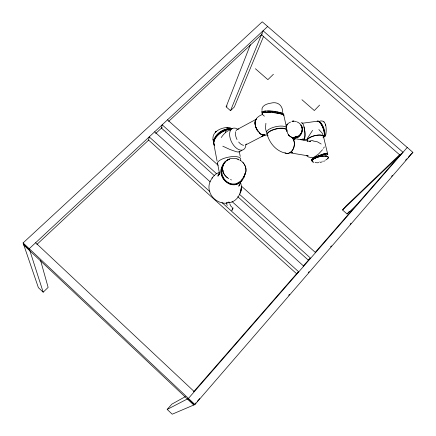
<?xml version="1.0" encoding="UTF-8"?>
<svg xmlns="http://www.w3.org/2000/svg" width="436" height="436" viewBox="0 0 436 436"><rect width="100%" height="100%" fill="white"/><g stroke="black" fill="none" stroke-linecap="round" stroke-linejoin="round"><path stroke-width="0.65" d="M245.991 170.274L245.969 170.808M255.033 123.143L255.044 122.211M241.293 188.014L240.214 193.306M241.299 188.112L241.277 189.186L241.337 185.665L240.432 181.916M222.6 168.307L222.627 167.784M323.299 136.136L322.259 133.247L318.863 129.568M213.553 143.384C214.207 135.422 223.973 129.497 230.404 129.356M213.596 141.765C215.073 133.988 223.455 128.566 231.091 128.478M272.277 112.461L280.228 113.676A9.51 1.412 6.6 0 1 282.79 114.45L283.683 114.995L283.634 115.447M245.92 171.343L245.855 171.817M327.687 153.663L327.431 153.238A9.052 1.248 -21.9 0 0 323.725 153.919L317.348 156.279A8.437 1.166 -21.9 0 0 312.579 158.753L311.604 159.636L311.936 160.028A8.573 1.183 -21.9 0 1 316.776 156.568A8.573 1.183 -21.9 0 1 326.777 153.259M222.687 167.19L222.758 166.732M231.963 209.994L231.93 210.234A1.264 0.311 86.8 0 1 231.854 210.506L232.295 209.738A1.313 0.73 -76 0 0 232.453 209.318L232.644 208.381A1.068 0.518 83.8 0 1 232.753 208.152L233.167 207.977L233.015 208.294M301.985 130.936L302.034 130.571M328.286 157.619L327.845 156.617L325.817 156.006A8.344 2.649 -13.7 0 0 317.386 157.238L313.588 159.026M265.9 123.306L265.453 128.2L266.254 131.541M221.728 167.784C217.951 178.646 232.214 190.183 241.07 181.414M244.923 173.452L243.768 177.735M244.994 173.757L243.937 177.43L242.525 179.866M245.724 172.487L245.621 172.885M222.9 166.072L223.003 165.68M325.763 134.926C326.613 130.789 326.978 119.41 320.1 121.05M255.076 122.042C255.578 118.036 259.093 115.72 262.565 114.401M301.614 132.419L301.728 132.048M301.69 132.866L302.355 131.023A8.431 8.006 -14.7 0 0 301.14 124.996L298.665 122.712L297.08 121.966M222.594 165.331C215.335 177.932 233.669 193.001 242.694 179.567M245.419 173.539L245.272 173.926M325.169 135.803L324.847 136.381L325.31 135.411M223.216 165.031L223.368 164.65M262.412 114.455L264.369 116.189M221.139 169.375L223.521 164.399M263.638 36.204L234.312 107.005L230.502 110.7L226.142 106.836L250.357 44.745M316.062 157.734L313.68 158.955L312.274 160.235L312.132 161.364L313.239 162.116M230.502 110.7L263.066 30.776L403.028 152.273L342.538 209.972L347.072 213.989L357.062 204.789M327.997 158.23L328.292 157.603M219.597 172.351L217.853 176.193L219.466 173.441L218.082 175.13L219.51 173.517M239.429 184.782L238.754 186.227L240.558 182.984M244.988 174.564L244.836 174.869M223.684 163.963L223.842 163.658M243.511 177.185L240.748 181.038L236.841 183.414A11.009 10.677 -86 0 1 231.211 183.752C227.303 182.907 224.137 179.823 222.736 176.133A13.707 13.282 -86.5 0 1 221.984 168.825L223.069 165.282L224.317 163.157M301.331 133.138L299.734 135.77L297.679 137.852M301.826 132.631L300.824 134.359L298.284 136.713A9.058 8.6 -14.8 0 1 293.592 138.141L295.014 139.825L294.344 139.111M285.896 126.222L287.629 123.933L289.003 122.887A9.069 8.611 -14.7 0 1 290.496 122.135M222.447 165.647C224.665 160.23 231.085 156.829 236.737 158.862M323.512 148.3L324.291 146.987M223.848 163.56L222.654 165.685L221.624 169.201A13.93 13.5 -86.4 0 0 221.488 170.422M224.235 163.004L224.431 162.715M328.014 158.208L327.452 158.818M312.596 130.337L307.658 137.95A6.115 0.382 -56.1 0 0 307.484 138.256A5.957 0.371 -56.1 0 0 307.031 139.188L307.097 139.34M221.172 137.569C223.45 134.408 226.251 130.98 230.23 130.048M242.421 179.512L240.857 181.365M211.792 178.21L215.558 174.264L219.395 172.155M322.52 149.706L318.623 153.946L314.432 156.993M195.955 402.875L194.287 404.799L187.834 398.727M197.203 401.431L199.693 398.542M408.276 157.325L411.192 153.952M185.409 396.618L171.828 404.161L167.184 409.442L172.215 414.2L194.936 404.521L412.903 152.371L262.254 21.8L23.097 242.923L38.373 287.635L43.186 292.185L48.134 287.395L40.51 260.199M288.648 295.314L289.542 294.284M308.252 272.653L309.14 271.623M330.521 246.901L331.415 245.871M350.124 224.24L351.013 223.21M391.55 176.34L392.438 175.31M347.072 213.989L349.291 211.449M193.606 391.8L297.826 272.309M303.151 266.205L309.86 258.515M315.223 252.368L401.698 153.221M407.229 147.455L188.439 398.411L167.184 409.442M342.538 209.972L346.097 205.923L399.659 154.698M223.706 163.5L226.371 160.884M255.763 119.895L256.455 119.132L255.278 120.963L255.033 123.731L255.665 126.778L257.126 129.983L260.477 133.857L262.799 135.046L264.815 134.991L263.938 135.155M286.348 125.47L287.504 124.173M300.96 134.125L298.42 136.484A9.069 8.606 -14.8 0 1 292.578 137.885M327.469 154.698L327.839 154.295L327.583 153.875A9.052 1.243 -21.9 0 0 323.877 154.562L317.495 156.922A8.437 1.155 -21.9 0 0 312.726 159.391L311.751 160.274L312.083 160.661M224.595 162.59L225.434 161.702M319.593 105.103L314.329 110.548L301.935 99.713M273.41 74.267L267.873 79.657L255.392 68.73M226.142 106.836L227.096 105.915M36.907 244.422L148.731 139.994M155.69 133.498L162.148 127.465M168.612 121.431L262.368 33.872M267.666 26.487L29.239 248.7L43.186 292.185M411.579 153.592L412.903 152.371M405.524 160.154L407.022 158.769M232.731 208.512L232.328 208.904A1.106 0.807 -64.3 0 0 232.17 209.16M222.801 146.185L230.099 149.559L235.86 151.581A8.388 1.346 22.7 0 0 237.391 151.924L238.917 151.957L239.239 151.472L240.231 156.382M238.961 182.853L239.947 182.161M283.389 114.515L283.732 113.801C276.882 111.245 268.532 109.943 261.447 111.763L261.638 112.161M283.651 115.676L284 114.973C277.132 112.428 268.799 111.131 261.698 112.924L262.695 113.774M291.749 152.704L292.676 152.148L291.793 152.573M227.347 160.214L228.41 159.636M237.255 129.47L256.466 119.121M261.867 136.55L265.072 134.833M261.426 136.746L265.012 134.86M239.07 151.897L241.953 150.398M264.756 135.024L245.381 145.068A8.796 5.003 62.6 0 0 246.672 143.929M314.421 156.998L312.252 157.696L311.173 157.243M227.401 160.116L229.614 159.124M309.211 141.269L311.064 140.643L312.923 140.73M231.167 129.388A10.927 6.197 -32 0 0 230.268 129.345C226.033 129.481 222.093 131.579 218.905 134.25A13.527 7.646 -32 0 0 214.703 139.395L213.716 142.779L214.398 145.411M323.872 161.282L324.488 161.02M236.808 183.899L237.909 183.436M229.173 159.32L229.521 159.178M315.937 157.783L320.471 156.41M322.918 161.151L322.918 161.151A8.344 2.649 -13.7 0 0 323.103 161.08M322.155 161.892L320.275 162.377M262.941 111.387L265.818 111.06M326.308 159.631A8.344 2.649 -13.7 0 0 327.828 156.606A8.339 2.638 -13.6 0 0 326.33 156.093L326.204 156.115M320.607 156.377L326.324 156.072A8.311 2.556 -14.1 0 0 325.959 156.023L325.817 156.006M303.658 139.825L307.026 139.362M300.578 139.575L302.213 139.351M302.284 123.246L316.296 121.355M318.798 162.639L316.879 162.813M228.241 202.151L228.273 202.151A1.515 0.409 -16.1 0 1 228.976 202.642M293.281 121.088L296.415 121.481M293.684 121.072L293.771 121.061M313.097 140.981L317.321 141.787L321.174 144.005M309.751 141.466L310.841 141.564L294.943 138.615M267.573 111.071L268.532 111.109A13.064 1.951 6.6 0 1 272.663 111.42M265.916 135.285L261.589 134.561M271.197 112.374L269.116 112.243A12.268 1.815 6.6 0 0 264.112 112.297L262.336 112.69L262.183 113.295M317.931 120.936L319.386 121.426L321.06 123.148A8.856 3.199 69.4 0 1 323.883 128.664L324.755 131.945L324.967 134.729A8.24 2.981 69.4 0 1 323.55 137.198M325.959 156.028L326.324 156.072M232.05 128.593C223.423 127.454 210.713 136.114 214.338 145.591M275.71 111.779L274.696 111.649A13.064 1.951 6.6 0 0 273.683 111.529M230.371 127.546C222.818 126.598 210.664 131.236 213.302 140.768M230.192 128.495L231.947 128.734M276.702 111.927L280.283 112.613M306.731 155.608L308.192 155.843L306.612 155.32M310.781 157.489L308.486 156.987L306.9 155.935M307.004 155.652L290.545 152.922M231.685 179.948L231.402 179.861M236.944 158.742L237.228 158.824M284.386 152.878C276.375 150.774 270.478 143.984 267.759 136.37M280.975 112.804L282.038 113.18M230.546 179.567L230.263 179.452M238.061 159.118L238.334 159.227M228.66 183.463L229.767 183.916M237.293 159.124L238.966 159.908M282.419 113.36L282.697 113.54M240.203 160.192L240.519 160.394M260.396 133.787L261.507 134.506M232.355 207.547L230.998 206.288L229.799 203.879M227.369 177.779L227.069 177.545M261.458 34.722L400.025 155.14M257.229 130.141L260.199 133.612M167.506 119.84L218.202 165.309M241.522 186.232L315.544 252.624M216.714 173.822L162.17 124.805L161.467 128.097L214.479 175.768M239.44 194.243L310.65 258.232L308.383 260.21L237.702 196.652M154.638 131.83L210.239 181.916M231.968 201.497L303.739 266.156M209.836 191.611L149.21 136.888L148.632 140.087L296.589 273.726L298.758 271.873L221.962 202.555M226.437 177L226.164 176.738M35.621 242.754L194.314 391.67M23.097 242.923L194.936 404.521M23.528 244.187L29.637 249.932M23.876 245.206L193.769 405.017M225.685 181.436L224.088 179.632M242.956 162.497L243.244 162.835M225.597 176.144L225.308 175.806M294.295 138.948L294.785 139.569M243.702 163.413L243.953 163.767M224.856 175.228L224.605 174.874M324.139 122.031L323.91 121.709M213.645 143.809L214.398 145.025M244.345 164.377L244.596 164.808M224.218 174.269L223.973 173.844M222.845 177.55L223.423 178.624M256.548 128.876L257.175 130.053M244.852 165.315L245.087 165.816M223.69 173.288L223.466 172.792M255.807 127.154L256.335 128.473M245.266 166.269L245.473 166.857M223.297 172.356L223.085 171.735M227.183 205.558L226.54 203.476M325.261 124.467L325.523 125.334M286.735 130.746L287.951 133.95L289.324 135.792L288.447 134.86L289.945 136.424A8.644 6.24 -79.1 0 1 293.831 147.319A8.644 6.24 -79.1 0 1 284.882 152.791M245.572 167.184L245.909 168.863M255.698 126.865L255.033 123.661M222.96 171.304L222.671 169.773M323.419 136.31L327.534 153.456M283.771 115.159L286.686 128.151M282.735 112.695C282.915 105.468 277.699 101.217 270.751 103.158C266.995 103.708 261.159 105.643 261.976 110.477M245.8 168.143L245.697 167.653M225.156 130.44L225.57 132.528M214.087 145.433L217.084 161.064M217.515 163.091L219.679 174.514L219.504 173.321M213.547 142.283L213.809 143.673M213.024 139.177L213.449 141.498M245.948 169.19L245.986 169.8M222.633 169.397L222.6 168.759M301.129 122.968A8.311 2.136 83 0 1 304.818 131.122A8.311 2.136 83 0 1 302.835 138.703M300.998 125.236A8.42 7.995 -14.7 0 1 301.772 126.614M301.952 127.078A8.42 7.995 -14.7 0 1 302.224 128.031M302.137 130.44A8.562 8.131 -14.8 0 1 294.431 138.01M286.479 125.633A8.562 8.131 -14.8 0 1 287.537 124.353M301.805 127.345A8.562 8.131 -14.8 0 1 302.006 128.102M301.935 127.912A8.355 7.935 -14.7 0 1 292.044 137.493M286.37 126.184A8.355 7.935 -14.7 0 1 286.779 125.503M287.259 124.849A8.355 7.935 -14.7 0 1 287.809 124.244M300.726 125.127A8.355 7.935 -14.7 0 1 301.134 125.77M301.467 126.451A8.355 7.935 -14.7 0 1 301.739 127.165M307.794 141.193A8.377 2.889 -13.9 0 1 314.814 135.64A8.377 2.889 -13.9 0 1 323.359 137.405M318.095 121.393A8.175 2.954 69.4 0 1 318.705 121.431M319.79 122.031A8.175 2.954 69.4 0 1 322.542 125.753M322.896 126.478A8.175 2.954 69.4 0 1 323.534 127.993M323.817 128.773A8.175 2.954 69.4 0 1 324.062 129.557M324.275 130.326A8.175 2.954 69.4 0 1 324.455 131.089M324.597 131.825A8.175 2.954 69.4 0 1 324.515 135.76M324.357 136.108A8.175 2.954 69.4 0 1 324.166 136.392M323.948 136.604A8.175 2.954 69.4 0 1 323.697 136.746M323.011 137.269A8.246 2.976 69.4 0 0 324.422 134.806L324.215 132.015L323.338 128.734A8.856 3.194 69.4 0 0 320.52 123.225L318.847 121.497L317.392 121.006A8.24 2.97 69.4 0 0 316.836 121.252M316.967 121.53A8.382 3.025 69.4 0 1 322.869 127.557A8.382 3.025 69.4 0 1 323.24 137.008M325.011 136.092A8.05 2.202 83 0 1 324.896 136.294M304.551 129.726A8.306 2.136 82.9 0 1 304.786 137.863A8.306 2.136 82.9 0 1 302.737 139.215M303.897 126.898A8.306 2.136 82.9 0 1 304.453 129.214M307.729 141.204A8.377 2.889 -13.9 0 1 314.1 135.83A8.377 2.889 -13.9 0 1 323.49 136.899M327.338 153.281A8.573 1.183 -21.9 0 1 327.507 153.717M311.963 160.552A8.475 1.161 -21.9 0 1 320.356 155.783A8.475 1.161 -21.9 0 1 327.147 154.775M316.411 162.405A8.339 2.638 -13.6 0 1 315.065 162.405M326.046 159.783A8.344 2.649 -13.7 0 1 325.91 159.859M325.229 160.214A8.344 2.649 -13.7 0 1 325.087 160.279M319.942 161.947A8.344 2.649 -13.7 0 1 319.741 161.99M313.648 162.225A8.344 2.649 -13.7 0 1 313.74 158.922M289.815 136.386A8.731 6.306 -79.1 0 1 293.951 147.248A8.731 6.306 -79.1 0 1 284.937 152.965M267.611 135.999A10.464 3.837 -13 0 1 275.874 128.854A10.464 3.837 -13 0 1 286.953 131.389M266.532 133.345A10.453 3.864 -13 0 1 275.389 126.783A10.453 3.864 -13 0 1 286.719 128.5M268.058 135.792A9.93 3.641 -13 0 1 275.552 129.154A9.93 3.641 -13 0 1 286.626 131.062M217.689 163.882A11.821 4.071 -11.2 0 1 228.813 157.08A11.821 4.071 -11.2 0 1 240.677 159.652M264.826 134.991A9.003 4.9 62.8 0 1 259.224 132.74M258.145 131.487A9.003 4.9 62.8 0 1 256.466 119.115M245.839 145.749A11.946 6.845 62.6 0 1 236.944 148.551A11.946 6.845 62.6 0 1 229.598 134.217A11.946 6.845 62.6 0 1 237.151 128.805M243.637 145.308A8.796 5.003 62.6 0 1 238.666 142.016M237.042 139.531A8.796 5.003 62.6 0 1 235.696 131.721M236.061 130.778A8.796 5.003 62.6 0 1 238.923 129.051M239.838 159.979A11.903 10.878 27.1 0 1 243.277 177.06M228.747 178.711A11.903 10.878 27.1 0 1 225.396 161.549M221.706 174.084A13.93 13.5 -86.4 0 1 221.532 172.869M227.189 202.996A1.515 0.311 -9.3 0 1 226.491 202.729A1.515 0.311 -9.3 0 1 228.159 202.26M240.22 192.287A16.061 14.851 27 0 1 228.927 202.953M227.08 203.214A16.061 14.851 27 0 1 211.427 195.47A16.061 14.851 27 0 1 211.531 179.087M211.88 178.624A16.061 14.851 27 0 1 212.626 177.746M241.381 187.845L240.901 191.295L241.381 187.845M215.913 131.792L215.493 132.152L216.507 131.301L215.913 131.792M297.21 136.206L296.513 136.414L297.21 136.206M296.507 136.408L295.085 136.61L296.507 136.408M292.251 121.235L291.907 121.312L293.33 121.121L292.251 121.235M227.897 127.399L226.971 127.454L227.848 127.405M222.878 170.89L222.747 170.225L222.878 170.89"/></g></svg>
